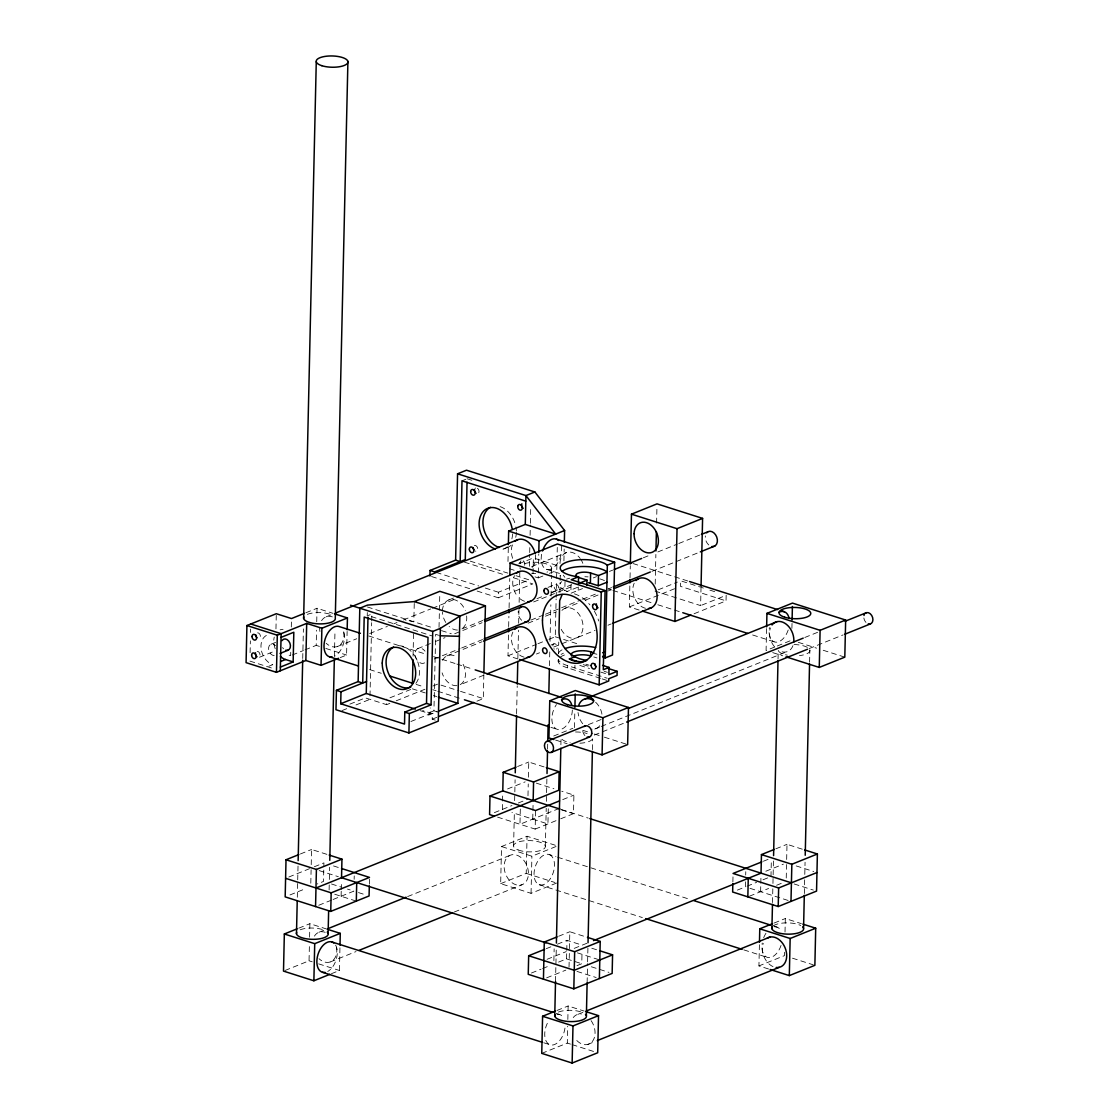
<?xml version="1.0" encoding="UTF-8"?>
<svg xmlns="http://www.w3.org/2000/svg" width="1119" height="1119" viewBox="0 0 1119 1119"><rect width="100%" height="100%" fill="white"/><g stroke="black" fill="none" stroke-linecap="round" stroke-linejoin="round"><path stroke-width="0.75" stroke-dasharray="5 3.75" d="M250.096 652.671L250.376 640.865M250.558 632.431L250.642 629.06M275.959 628.892L276.267 615.394M290.73 652.279L290.646 655.664L286.1 654.209M291.304 626.99L291.5 618.555M297.318 897.256L297.668 881.562M297.71 879.828L298.032 865.882M302.731 658.504L303.403 628.878M285.093 970.453L309.04 960.801L309.431 943.932M309.585 937.19L309.893 923.693L325.881 928.784M310.802 883.213L311.11 869.715M311.222 864.651L311.572 849.475L327.559 854.566M305.025 649.873L316.201 645.369L316.551 630.193M316.733 621.758L317.041 608.26L333.042 613.352M329.112 889.941L329.308 881.226M329.35 879.478L329.629 867.281M334.413 656.419L335.001 630.277M331.448 973.698L339.435 970.481L339.966 946.87M341.113 896.263L341.225 891.2M341.267 889.521L341.463 881.087M340.204 657.622L346.582 655.049L347.128 631.438M354.15 879.31L354.233 875.939M367.228 616.023L367.298 612.541M369.997 695.864L371.662 622.696M371.704 620.961L371.858 613.995L368.025 615.534M369.354 884.15L369.466 879.086M349.897 704.117L365.367 697.892L386.628 704.662L386.768 699.095M413.051 656.168L413.596 632.109M414.254 603.463L413.834 621.8L405.526 620.15M410.897 721.503L430.06 713.796L430.2 707.837M435.249 720.146L432.214 719.181L432.34 713.614L422.576 710.509M430.102 712.327L433.934 710.789L435.669 634.319L440.229 635.774M439.026 627.395L439.375 611.939M439.417 610.219L439.809 593.028M476.918 701.179L483.31 698.606L483.856 674.561M477.142 591.056L498.305 597.798L498.431 592.231L529.091 579.88L515.999 575.712M556.605 883.045L531.049 893.326L500.669 883.646L501.522 846.537L527.063 836.257L557.444 845.936L531.903 856.217L501.522 846.537M502.361 809.429L502.515 802.687M502.543 800.994L502.739 792.56M507.984 561.472L508.334 546.282M517.943 658.965L507.998 655.804L508.502 633.466M508.655 626.598L508.893 616.289M509.089 607.701L509.76 578.481M513.607 845.88L514.39 811.093M514.628 800.658L515.104 779.775M516.6 713.684L517.23 685.849M517.859 658.014L518.503 630.179M518.656 623.227L518.978 609.309M519.132 602.344L519.915 567.557A15.89 5.637 1.3 0 0 520.433 569.025M520.307 809.065L519.971 824.255L558.297 808.827M529.399 566.27L529.665 554.297M529.707 552.576L529.819 547.401M530.098 535.316L530.336 524.965M530.364 523.244L530.756 505.998M500.669 883.646L526.224 873.366L527.063 836.257M527.986 795.763L528.252 783.957M528.406 777.215L528.755 762.039L544.743 767.13M533.022 573.515L533.385 557.933L557.374 565.571M531.049 893.326L531.903 856.217M532.742 819.108L533.12 802.239M535.022 576.872L538.211 577.894L538.295 574.523M538.323 572.83L538.757 554.283M497.577 817.122L535.162 829.095L535.581 810.534M545.359 846.593L546.226 808.324M546.394 801.358L546.548 794.406M546.59 792.658L546.897 778.754M547.569 749.17L547.695 743.953M549.471 665.679L549.779 651.762M550.016 641.327L550.842 604.792M551.052 596.091L551.513 575.222M551.555 573.487L551.681 568.27M548.282 808.771L547.932 823.948L511.956 812.492M548.967 639.299L555.262 636.767L556.129 598.973M556.171 597.252L556.549 580.076M556.591 578.355L557.29 547.429M558.297 661.833L558.353 659.609A24.814 8.812 1.3 0 0 567.697 665.665L607.183 678.24M558.479 653.832L558.745 642.04M559.878 592.497L560.087 582.719M560.143 580.425L560.297 573.613A24.814 8.812 1.3 0 0 560.241 575.921M553.877 960.648L554.143 948.842M563.92 560.857L564.186 549.051M555.528 981.335L556.283 948.283M560.899 744.764L561.053 737.799A15.89 5.637 1.3 0 0 570.144 742.61M577.558 587.307L567.361 591.419L564.829 590.454L565.053 580.243M600.525 678.352L567.655 667.889L567.697 665.665M571.068 584.803L570.872 593.28L582.537 588.58M558.591 962.088L566.564 958.885L566.718 952.129M566.76 950.451L566.997 940.324L582.188 945.163M574.886 667.945L574.956 665.232M541.75 1053.371L567.305 1043.076L567.683 1026.221M567.837 1019.465L568.144 1005.967L584.132 1011.072M569.025 967.18L569.375 951.989M569.445 948.618L569.823 931.749L585.824 936.855M574.467 727.644L574.844 710.775M578.215 590.314L578.285 586.971M560.703 818.8L573.487 813.667L573.907 795.105L561.752 791.231M576.97 965.655L581.768 963.725L582.034 951.905M587.125 982.734L587.559 963.599M587.601 961.864L587.923 947.947M592.427 749.632L592.664 739.197M639.131 610.051L629.368 606.932L629.871 584.594M630.025 577.726L630.305 565.696M655.202 584.104L655.874 554.451M656.587 523.063L656.979 505.62M655.035 591.084L700.62 605.603L701.012 588.16M694.102 613.744L726.035 600.875L726.161 595.308L700.62 605.603M732.875 881.884L733.071 873.449M745.534 881.8L745.422 886.863L735.84 890.724M745.688 875.058L745.772 871.687M768.529 968.984L758.934 965.921L759.423 944.002M760.612 891.703L760.766 884.961M760.808 883.269L761.004 874.834M766.585 628.57L766.081 650.489L775.663 646.642M770.977 876.583L771.355 859.714M772.516 902.585L772.907 885.199M772.949 883.451L773.103 876.499M773.145 874.764L773.453 860.847M778.041 659.063L778.237 650.363A15.89 5.637 1.3 0 0 787.328 655.161M784.559 952.269L784.475 955.64L758.934 965.921M785.02 932.029L785.328 918.531L801.316 923.623M786.237 878.051L786.545 864.553M786.657 859.49L787.007 844.313L802.994 849.405M791.902 628.402L792.028 623.339M804.351 893.549L804.743 876.149M804.785 874.415L805.065 862.245M809.596 662.196L809.876 650.013M462.007 480.82L465.84 479.282M305.865 612.764L317.041 608.26M326.216 616.793L332.651 614.205M503.774 548.939L507.606 547.387M270.952 644.264L275.736 642.334M259.496 657.245L275.456 650.824M292.255 655.021L303.431 650.517M518.684 563.85L533.385 557.933M268.952 666.197L272.784 664.658A15.89 11.442 68.1 0 1 261.286 649.915A15.89 11.442 68.1 0 1 267.329 635.019M448.831 599.924L453.615 597.994M531.693 566.55L566.354 552.59M337.42 646.516L356.737 638.739M369.62 633.55L387.342 626.416M393.776 623.829L396.993 622.528M403.441 619.926L430.815 608.904M432.424 608.26L456.58 598.539M538.211 577.894L543.009 575.963M549.387 573.39L557.374 570.186M498.305 597.798L532.798 583.908L511.635 577.166M548.016 587.391L555.318 584.454M551.653 592.357L557.486 589.993A2.979 2.14 68.1 0 0 557.598 585.181A2.979 2.14 68.1 0 0 554.129 586.496A2.979 2.14 68.1 0 0 557.486 589.993M461.993 628.864L482.751 620.499M536.966 598.679L543.261 596.133M551.149 592.958L571.627 584.719M417.639 648.656L433.752 642.18M435.361 641.523L445.026 637.634M454.692 633.746L482.079 622.71M533.651 601.952L572.355 586.37M593.322 577.922L596.553 576.621M609.449 571.431L612.68 570.13M643.327 557.794L649.775 555.192M657.846 551.947L677.191 544.156M678.813 543.498L701.389 534.406M434.298 658.979L440.746 656.391M442.355 655.734L460.077 648.6M461.685 647.957L482.639 639.522M530.966 620.066L543.876 614.863M545.485 614.219L560.004 608.372M561.612 607.715L580.971 599.924M582.579 599.28L598.707 592.79M608.386 588.888L611.617 587.587M651.929 571.361L698.704 552.52M446.845 655.902L481.981 641.746M528.14 623.171L539.162 618.723M545.471 616.191L556.493 611.743M564.382 608.568L578.873 602.735M585.321 600.148L598.203 594.958M607.869 591.07L611.086 589.769M342.092 710.551L348.275 708.061M356.01 704.942L369.927 699.347M389.958 697.808L410.715 689.458M658.238 589.797L677.401 582.076M386.628 704.662L389.832 703.375M396.21 700.802L424.954 689.234M432.941 686.017L437.739 684.087M507.998 655.804L536.365 644.376M537.931 643.747L547.387 639.942M629.368 606.932L677.275 587.643M551.052 645.006L553.975 643.831M483.8 675.205L459.853 684.856A15.89 11.442 68.1 0 0 461.587 661.735M536.421 654.028L539.568 652.755M553.751 647.048L595.098 630.403M607.995 625.213L611.212 623.912M428.507 715.167L437.123 711.684M432.214 719.181L436.997 717.251M553.695 736.008L572.858 728.287M777.271 645.999L791.637 640.208M588.37 724.636L601.295 719.433M804.813 637.48L817.737 632.277M594.776 729.056L599.602 727.112M601.211 726.455L786.405 651.901M594.329 735.071L625.017 722.72M809.149 648.572L843.069 634.921M300.396 853.979L311.572 849.475M517.565 766.529L528.755 762.039M288.8 877.03L309.557 868.68M314.341 866.749L323.923 862.889L323.503 881.436L317.111 884.01M507.564 788.951L525.133 781.873M289.975 894.948L305.935 888.514M494.374 812.646L511.942 805.568M518.321 802.994L527.902 799.148M562.731 799.609L573.907 795.105M318.761 905.271L331.532 900.124M333.126 899.48L353.884 891.116L347.491 889.087M535.162 829.095L559.108 819.444M298.703 928.197L309.893 923.693M319.055 932.225L325.503 929.637M407.624 896.571L510.684 855.07M330.259 961.948L356.024 951.57M454.258 912.027L521.888 884.793A15.89 11.442 68.1 0 0 522.825 859.196A15.89 11.442 68.1 0 0 504.137 865.812A15.89 11.442 68.1 0 0 521.888 884.793M558.647 936.253L569.823 931.749M775.831 848.817L787.007 844.313M546.226 948.688L551.024 946.758M557.416 944.184L566.997 940.324M763.41 861.238L769.802 858.665M547.051 959.305L566.214 951.598M574.201 948.38L588.636 942.562M765.83 871.225L783.398 864.148M531.441 973.026L541.023 969.166M542.617 968.522L550.604 965.305M747.016 886.22L756.598 882.359M762.99 879.8L767.774 877.869M546.631 977.866L565.794 970.145M749.436 896.207L768.599 888.486M776.586 885.283L782.964 882.709M556.968 1010.471L568.144 1005.967M774.138 923.035L785.328 918.531M578.215 1014.248L584.65 1011.66M587.615 1044.489L595.672 1041.243M566.634 591.531L567.361 591.419M467.113 478.764L472.022 480.331M632.948 563.514L687.835 580.999M703.375 588.048L680.59 580.789L680.464 586.356L726.035 600.875M709.894 590.133L716.398 592.203M798.281 642.32L816.562 648.153M823.206 650.265L844.803 657.147M546.38 569.263L561.36 574.033M607.925 588.874L611.254 589.923M612.918 590.454L651.174 602.651M657.832 604.764L672.799 609.533M674.463 610.065L681.107 612.177M752.639 634.977L774.264 641.858M509.425 568.732L515.831 570.76M772.739 652.615L782.699 655.79M470.19 561.123L507.816 573.11M464.427 562.13L505.117 575.096M436.256 572.424L478.792 585.978M485.338 588.062L498.431 592.231M431.57 576.537L470.623 588.972M555.262 636.767L578.173 644.068M593.797 656.937L596.945 657.944M585.908 664.21L589.07 665.204M579.824 665.413L589.517 668.491M600.819 672.099L608.89 674.673M602.162 678.883L608.736 680.981M367.424 606.974L433.724 628.095M441.501 630.626L451.265 633.732M371.298 616.569L431.836 635.858M368.724 635.97L425.276 653.986M433.585 656.629L455.209 663.525M456.874 664.057L473.505 669.344M316.201 645.369L319.405 646.39M325.797 648.433L346.582 655.049M440.998 685.122L458.902 690.829M460.524 691.346L483.31 698.606M582.775 730.301L592.734 733.477M594.399 734.008L602.707 736.652M604.372 737.183L627.633 744.583M369.606 669.568L381.243 673.274M416.17 684.408L424.493 687.052M432.815 689.71L436.13 690.773M437.795 691.29L462.748 699.249M550.898 727.336L557.556 729.448M412.31 688.814L425.332 692.955M433.473 695.556L436.732 696.591M555.556 740.051L567.193 743.757M433.934 710.789L438.494 712.243M420.254 710.663L430.06 713.796M249.915 661.105L273.903 668.742M536.323 783.132L553.919 788.741M796.182 865.924L813.765 871.519M561.626 809.624L588.188 818.087M561.332 809.792L573.487 813.667M794.154 883.968L813.345 890.081M749.982 888.318L790.993 901.382M549.275 854.566A15.89 9.47 -72.3 0 1 549.457 879.954A15.89 9.47 -72.3 0 1 534.029 874.373A15.89 9.47 -72.3 0 1 549.275 854.566L555.933 856.692M557.598 857.21L690.661 899.606M773.83 926.098L777.145 927.161M526.224 873.366L555.01 882.527M792.476 958.186L813.261 964.816M539.232 884.695L587.461 900.068M589.126 900.585L642.348 917.552M743.813 949.877L767.102 957.291M333.518 865.938L339.91 867.98M591.783 948.227L596.581 949.751M319.153 870.582L338.33 876.695M577.404 952.856L599.784 959.99M331.504 883.996L341.099 887.045M358.444 892.57L366.039 894.99M566.564 958.885L581.768 963.725M591.35 966.774L608.946 972.383M334.721 894.221L354.779 900.627M576.984 971.404L596.175 977.53M556.171 1013.394L559.5 1014.457M309.04 960.801L312.243 961.822M318.635 963.865L339.435 970.481M567.305 1043.076L570.494 1044.097M572.103 1044.614L594.483 1051.748M543.75 1042.768L550.394 1044.88M583.195 664.616L589.643 666.672M604.162 671.302L607.393 672.337M300.144 929.805A15.89 5.637 1.3 0 1 325.321 930.7M336.525 947.247A15.89 11.442 68.1 0 1 332.049 961.067A15.89 11.442 68.1 0 1 319.027 958.731M314.411 936.127A15.89 11.442 68.1 0 1 325.209 932.309M335.588 945.107A15.89 9.47 -72.3 0 1 327.713 971.46M773.355 925.833A15.89 5.637 1.3 0 1 800.756 925.539M773.005 966.606A15.89 11.442 68.1 0 1 763.284 943.359M774.67 926.84A15.89 9.47 -72.3 0 1 780.936 930.784M781.034 945.443A15.89 9.47 -72.3 0 1 768.305 957.584A15.89 9.47 -72.3 0 1 762.221 943.023M763.69 937.708A15.89 9.47 -72.3 0 1 766.179 932.938M591.084 1020.626A15.89 11.442 68.1 0 1 592.259 1041.579A15.89 11.442 68.1 0 1 575.558 1039.173M573.236 1017.563A15.89 11.442 68.1 0 1 581.279 1014.094M558.409 1012.08A15.89 5.637 1.3 0 1 583.572 1012.989M556.968 1014.346A15.89 9.47 -72.3 0 1 563.472 1017.703M564.969 1028.067A15.89 9.47 -72.3 0 1 549.611 1044.614A15.89 9.47 -72.3 0 1 548.576 1021.046M524.643 563.668A15.89 5.637 1.3 0 1 547.107 564.172A15.89 5.637 1.3 0 1 546.953 572.145M535.693 573.557A15.89 5.637 1.3 0 1 531.581 573.264M794.07 644.544A15.89 5.637 1.3 0 1 809.694 649.524A15.89 5.637 1.3 0 1 799.47 655.594M592.51 738.932A15.89 5.637 1.3 0 1 579.614 743.24M575.516 731.98A15.89 5.637 1.3 0 1 587.097 733.518M512.656 558.311A15.89 11.442 68.1 0 1 513.201 543.54M535.316 554.66A15.89 11.442 68.1 0 1 531.651 567.865M343.687 631.815A15.89 11.442 68.1 0 1 339.211 645.621A15.89 11.442 68.1 0 1 326.188 643.299M319.936 631.494A15.89 11.442 68.1 0 1 319.67 627.535M321.573 620.695A15.89 11.442 68.1 0 1 332.357 616.877M599.756 725.727A15.89 11.442 68.1 0 1 591.713 729.21M582.719 723.741A15.89 11.442 68.1 0 1 578.033 712.523M595.63 702.228A15.89 11.442 68.1 0 1 602.12 715.349M572.327 709.992A15.89 9.47 -72.3 0 1 557.164 729.336A15.89 9.47 -72.3 0 1 556.451 704.536M343.925 632.599A15.89 9.47 -72.3 0 1 334.875 656.028M792.951 645.635A15.89 11.442 68.1 0 1 780.167 651.174M774.348 646.586A15.89 11.442 68.1 0 1 770.445 627.913M561.262 545.82A15.89 9.47 -72.3 0 1 550.618 569.207A15.89 9.47 -72.3 0 1 542.1 552.296M788.196 630.011A15.89 9.47 -72.3 0 1 775.467 642.152A15.89 9.47 -72.3 0 1 769.382 627.591M584.915 735.575A5.959 4.294 68.1 0 1 582.747 730.036M307.305 614.373A15.89 5.637 1.3 0 1 332.483 615.268M511.145 545.247A21.834 15.736 68.1 0 1 504.935 548.058M500.123 506.641A21.834 15.736 68.1 0 1 515.621 525.538M515.915 526.909A21.834 15.736 68.1 0 1 516.363 531.035M516.363 532.378A21.834 15.736 68.1 0 1 515.677 537.484M475.197 488.318A2.979 2.14 68.1 0 1 475.673 488.024M477.407 488.29A2.979 2.14 68.1 0 1 478.331 493.269M474.372 545.54A2.979 2.14 68.1 0 1 477.673 548.296A2.979 2.14 68.1 0 1 475.393 551.094M520.265 562.591A2.979 2.14 68.1 0 0 520.335 563.333A2.979 2.14 68.1 0 0 519.37 562.353M520.363 561.892A2.979 2.14 68.1 0 1 520.978 560.829M523.202 560.815A2.979 2.14 68.1 0 1 524.489 565.333M865.98 622.416A5.959 4.294 68.1 0 1 863.812 616.863M507.313 546.799A21.834 15.736 68.1 0 1 501.102 549.597M512.53 533.917A21.834 15.736 68.1 0 1 511.845 539.022M275.204 648.74A15.89 11.442 68.1 0 1 274.239 637.089M280.114 629.871A15.89 11.442 68.1 0 1 283.079 629.326M283.513 648.768A5.959 4.294 68.1 0 1 282.589 647.579M274.183 655.566A5.959 4.294 68.1 0 1 268.616 647.649A5.959 4.294 68.1 0 1 275.512 645.719M257.608 632.822A2.979 2.14 68.1 0 1 260.349 635.676A2.979 2.14 68.1 0 1 258.671 638.571M257.188 651.37A2.979 2.14 68.1 0 1 259.846 653.86A2.979 2.14 68.1 0 1 258.797 657.021M457.433 630.053A15.89 11.442 68.1 0 1 449.167 626.528M445.782 622.472A15.89 11.442 68.1 0 1 442.481 612.149M442.453 610.834A15.89 11.442 68.1 0 1 451.796 599.364A15.89 11.442 68.1 0 1 465.308 610.638M466.637 615.94A15.89 11.442 68.1 0 1 462.972 627.941M456.972 685.667A15.89 11.442 68.1 0 1 442.103 672.855M442.578 660.378A15.89 11.442 68.1 0 1 456.02 656.545M645.467 608.288A15.89 11.442 68.1 0 1 634.207 583.223M564.899 577.334A15.89 11.442 68.1 0 1 563.319 575.152M559.99 563.514A15.89 11.442 68.1 0 1 567.319 552.296A15.89 11.442 68.1 0 1 580.215 558.507M580.971 559.626A15.89 11.442 68.1 0 1 582.831 563.319M561.934 610.387A15.89 11.442 68.1 0 1 579.866 615.548A15.89 11.442 68.1 0 1 578.257 637.033A15.89 11.442 68.1 0 1 560.605 628.123M524.545 601.267A15.89 11.442 68.1 0 1 518.503 597.336M516.041 594.175A15.89 11.442 68.1 0 1 514.516 575.642M524.112 657.161A15.89 11.442 68.1 0 1 512.838 632.081M567.655 667.889A24.814 8.812 1.3 0 1 558.353 659.525M560.087 657.343A24.814 8.812 1.3 0 1 566.326 654.363M592.608 653.314A24.814 8.812 1.3 0 1 596.889 654.237M564.829 590.454A24.814 8.812 1.3 0 1 561.794 581.642M566.494 579.166A24.814 8.812 1.3 0 1 569.711 578.201M584.859 576.733A24.814 8.812 1.3 0 1 588.09 576.872M599.91 578.901A24.814 8.812 1.3 0 1 604.456 580.621M558.493 653.216A24.814 8.812 1.3 0 1 562.256 649.719M521.692 620.304A7.945 5.721 68.1 0 1 518.251 611.268M561.067 654.447A24.814 8.812 1.3 0 1 563.417 653.202M574.411 593.825A35.738 25.737 68.1 0 1 589.951 604.861M594.315 611.086A35.738 25.737 68.1 0 1 598.749 621.003M554.409 649.104A2.979 2.14 68.1 0 1 553.863 648.642M552.786 645.873A2.979 2.14 68.1 0 1 555.989 644.306A2.979 2.14 68.1 0 1 556.619 649.076M424.633 662.868A7.945 5.721 68.1 0 1 416.492 659.259A7.945 5.721 68.1 0 1 416.827 649.272A7.945 5.721 68.1 0 1 425.038 651.146M708.789 544.967A7.945 5.721 68.1 0 1 705.348 535.931M398.923 645.733A21.834 15.736 68.1 0 1 417.135 660.35A21.834 15.736 68.1 0 1 415.303 684.031M518.181 849.978A15.89 5.637 1.3 0 0 544.785 848.034A15.89 5.637 1.3 0 0 525.482 840.691A15.89 5.637 1.3 0 0 518.181 849.978"/><path stroke-width="1.5" d="M304.27 613.408L291.5 618.555L276.309 613.716L246.921 625.535L246.082 662.644L276.463 672.323L305.851 660.504L321.041 665.343L338.595 658.266M276.463 672.323L277.302 635.214L306.69 623.395L321.88 628.235L347.436 617.94L347.156 629.745M280.296 670.785L281.135 633.676L250.754 623.996M297.108 928.84L284.338 933.987L283.499 971.096L313.88 980.776L329.853 974.341M298.801 854.622L286.016 859.77L285.177 896.879L330.748 911.398L369.074 895.955L369.312 885.842M280.379 667.078L293.15 661.93L293.821 632.249L281.051 637.382M296.479 933.847L297.234 900.739M298.144 860.651L302.69 660.238M303.641 618.415L316.271 61.769M305.851 660.504L306.69 623.395M313.88 980.776L314.719 943.667L340.274 933.372L340.008 945.177M315.558 906.558L316.411 869.449L341.952 859.154L341.533 877.716L545.918 942.827M321.041 665.343L321.88 628.235M328.119 933.512L328.636 910.852M329.783 860.315L334.329 659.902M347.911 61.419L335.28 618.08A15.89 5.637 1.3 0 1 318.747 623.87A15.89 5.637 1.3 0 1 303.822 616.947M330.748 911.398L331.168 892.836L369.494 877.408L341.519 868.498M366.528 681.499L340.987 691.794L340.708 703.753L404.518 724.077L404.784 712.118L426.507 703.375L428.004 637.396L364.193 617.073L362.696 683.052L358.136 681.597L336.427 690.339L335.98 709.726L408.911 732.945L438.284 721.126L440.396 628.346L459.867 616.121L485.422 605.841L483.898 672.841M358.136 681.597L359.8 608.204L367.466 605.113L414.296 601.602L439.837 591.322L485.422 605.841M356.304 901.103L356.723 882.555M340.708 703.753L366.263 693.458L367.983 617.268M408.911 732.945L409.344 713.572L431.067 704.83L432.731 631.438L440.396 628.346M412.435 683.653L412.981 659.609M429.934 576.019L430.06 570.452L455.615 560.157L460.175 561.612L462.007 480.82L525.804 501.144M455.615 560.157L457.573 473.799L466.511 470.204L534.882 491.982L564.605 530.504L564.34 542.309M438.718 711.041L457.881 703.333L459.867 616.121L414.296 601.602M467.043 482.205L465.28 559.556L434.62 571.893L430.06 570.452M559.976 809.093L502.781 790.881L489.996 796.015L489.576 814.576L494.374 816.101M502.781 790.881L503.2 772.32L515.971 767.172M508.362 544.603L508.669 531.105L525.287 524.419L555.667 534.099L525.93 495.577L457.573 473.799M508.544 631.745L508.627 628.305M508.977 612.848L509.047 609.407M509.83 575.054L510.11 563.025L557.374 543.988L614.625 562.228L612.513 655.007L605.225 657.944L602.735 656.335M515.258 772.823L516.558 715.419M517.272 684.101L517.789 661.497M525.287 524.419L525.93 495.577L534.882 491.982M544.631 949.332L528.672 955.752L528.238 974.313L573.823 988.832L612.149 973.404L612.569 954.843L599.77 950.772M533.162 800.561L533.581 781.999L559.136 771.718L558.717 790.266L315.978 887.996M538.785 552.59L539.05 540.785L564.605 530.504M547.023 773.523L547.527 750.919M547.764 740.484L548.128 724.818M548.828 693.514L549.387 669.162M555.374 1011.114L542.589 1016.262L541.75 1053.371L572.131 1063.05L597.686 1052.769L598.525 1015.646L585.741 1011.576M543.442 979.153L544.282 942.044L557.052 936.897M570.508 744.82L602.078 754.877L627.633 744.583L628.472 707.474L575.306 690.535L549.751 700.83L548.911 737.939L553.891 739.519M554.744 1016.122L555.528 981.335M556.395 943.065L560.815 748.247M574.914 707.404L575.222 693.906M578.411 581.922L578.523 576.761L575.334 576.383A24.814 8.812 1.3 0 1 565.473 562.647A24.814 8.812 1.3 0 1 604.847 563.556L607.337 565.165L614.625 562.228M572.131 1063.05L572.984 1025.941L598.525 1015.646M573.823 988.832L574.662 951.723L600.218 941.429L599.364 978.538M586.888 585.167L586.999 580.16L579.124 577.642A8.938 3.175 1.3 0 1 578.033 573.152A8.938 3.175 1.3 0 1 590.622 573.012L598.497 575.53L607.169 572.033L604.68 570.424A24.814 8.812 1.3 0 0 562.032 571.431M606.946 582.244L598.259 585.727L590.384 583.223L590.622 573.012M571.865 656.154A11.917 4.224 1.3 0 1 576.243 651.328A11.917 4.224 1.3 0 1 590.734 651.845L590.636 655.93A11.917 4.224 1.3 0 0 573.865 656.112M586.384 1015.786L587.125 982.734M588.034 942.73L592.385 751.381M598.259 585.727L598.497 575.53M599.155 684.842L601.253 592.063L605.085 590.524L603.295 669.735L609.044 667.428L608.89 674.673L617.156 671.344L617.059 675.428L608.792 678.743L608.736 680.981L599.155 684.842L519.594 659.497M602.078 754.877L602.917 717.769L628.472 707.474M605.225 657.944L607.337 565.165M629.913 582.887L629.983 579.446M630.333 563.99L631.466 514.167L657.021 503.872L702.592 518.391L701.053 586.412M655.944 550.968L656.391 531.777M642.39 611.086L674.939 621.451L677.037 528.686L702.592 518.391M732.833 883.576L732.651 892.011L778.223 906.53L816.548 891.102L817.388 853.993L804.603 849.908M747.842 896.851L748.261 878.289M759.465 942.31L759.773 928.812L772.544 923.679M774.236 849.447L761.452 854.594L761.032 873.156L593.476 940.617M766.627 626.878L766.935 613.38L792.476 603.099L845.656 620.038L844.803 657.147L819.262 667.428L786.028 656.839M771.914 928.686L772.474 904.334M773.579 855.629L777.999 660.797M778.223 906.53L778.642 887.982L816.968 872.54M792.098 619.968L792.406 606.47M789.315 975.6L790.154 938.491L815.709 928.211L814.87 965.319L789.315 975.6L770.124 969.488M790.993 901.382L791.846 864.274L817.388 853.993M803.554 928.336L804.309 895.284M805.218 855.28L809.555 663.931M819.262 667.428L820.101 630.319L845.656 620.038M562.158 594.511L559.682 600.651L559.01 630.235C558.381 645.943 571.152 658.657 586.454 660.224M335.882 612.904L517.845 539.638M280.086 653.426L288.059 650.209M280.771 661.441L285.555 659.511L293.15 661.93M456.818 596.707L519.09 571.627M578.523 576.761L571.18 579.726L605.085 590.524M484.345 619.856L530.658 601.211M578.369 583.628L586.999 580.16M485.296 621.423L520.741 607.141M614.289 569.473L641.719 558.437M701.389 534.406L707.837 531.819M484.247 638.879L527.748 621.353M613.226 586.943L650.321 572.005M700.326 551.877L714.831 546.03M483.576 641.103L517.104 627.605M614.317 588.468L638.473 578.747M487.003 673.918L530.112 656.559M612.82 623.269L651.482 607.701M586.664 660.504A35.738 25.737 68.1 0 1 579.992 661.749L572.9 660.63L569.389 658.937L575.152 656.629M438.592 716.608L473.729 702.466M674.939 621.451L690.913 615.03M602.665 652.727L605.365 651.636M602.582 656.811L605.281 655.72M585.377 698.816L776.992 621.66M546.813 741.365L585.139 725.937M628.752 708.369L803.204 638.138M845.195 621.227L866.19 612.778M551.149 752.458A5.959 4.294 68.1 0 0 551.373 742.82A5.959 4.294 68.1 0 0 544.421 745.464A5.959 4.294 68.1 0 0 551.149 752.458L589.475 737.029M626.626 722.063L807.54 649.23M844.691 634.277L870.54 623.87M559.528 800.896L535.581 810.534L489.996 796.015M327.112 928.994L406.015 897.214M359.241 950.283L452.649 912.67M761.815 861.882L733.071 873.449L778.642 887.982M612.569 954.843L574.243 970.271L528.672 955.752M586.258 1011.003L769.844 937.093M597.28 1040.6L779.244 967.334M440.229 635.774L459.405 636.319M631.466 514.167L677.037 528.686M556.437 539.134L631.284 562.983M689.5 581.53L777.663 609.617M780.978 610.666L784.307 611.729M508.669 531.105L539.05 540.785M766.935 613.38L820.101 630.319M682.772 612.708L747.646 633.382M510.11 563.025L601.253 592.063M590.734 651.845L593.881 652.853M602.595 665.371L609.044 667.428M569.389 658.937L576.425 661.189M350.527 605.239L432.731 631.438M334.637 613.869L347.436 617.94M360.402 633.312L338.777 626.43A15.89 9.47 -72.3 0 0 324.552 641.229A15.89 9.47 -72.3 0 0 332.203 656.965M475.169 669.875L561.668 697.431M549.751 700.83L602.917 717.769M246.921 625.535L277.302 635.214M329.685 656.853L357.954 665.861M389.566 675.932L412.855 683.345M464.413 699.781L549.247 726.804M438.354 697.109L457.881 703.333M426.507 703.375L431.067 704.83M366.263 693.458L415.345 709.096M336.427 690.339L340.987 691.794M404.784 712.118L409.344 713.572M546.338 767.634L559.136 771.718M503.2 772.32L533.581 781.999M761.452 854.594L791.846 864.274M589.839 818.618L791.413 882.835M802.91 924.14L815.709 928.211M693.99 900.669L770.501 925.049M759.773 928.812L790.154 938.491M645.677 918.615L742.149 949.346M329.168 855.084L341.952 859.154M587.419 937.358L600.218 941.429M286.016 859.77L316.411 869.449M544.282 942.044L574.662 951.723M285.597 878.317L331.168 892.836M327.475 929.302L340.274 933.372M331.616 941.862L552.842 1012.345M284.338 933.987L314.719 943.667M542.589 1016.262L572.984 1025.941M322.524 972.285L542.086 1042.237M607.477 668.253L617.156 671.344M327.238 932.057A15.89 5.637 1.3 0 1 313.67 939.331A15.89 5.637 1.3 0 1 296.675 932.379M325.056 972.397A15.89 9.47 -72.3 0 1 317.922 954.661A15.89 9.47 -72.3 0 1 333.84 943.009M802.673 926.882A15.89 5.637 1.3 0 1 789.105 934.155A15.89 5.637 1.3 0 1 772.11 927.217M767.102 938.281A15.89 11.442 68.1 0 1 785.748 949.625A15.89 11.442 68.1 0 1 776.18 967.487M585.489 1014.332A15.89 5.637 1.3 0 1 571.921 1021.605A15.89 5.637 1.3 0 1 554.926 1014.667M772.026 624.975A15.89 11.442 68.1 0 1 786.307 624.248A15.89 11.442 68.1 0 1 793.763 642.096M578.817 705.068A15.89 11.442 68.1 0 1 593.685 700.69M561.472 699.851A15.89 9.47 -72.3 0 1 571.795 705.194M515.244 541.134A15.89 11.442 68.1 0 1 535.05 553.332M779.188 612.135A15.89 9.47 -72.3 0 1 789.133 618.415M584.174 726.525A5.959 4.294 68.1 0 1 591.573 730.693A5.959 4.294 68.1 0 1 587.181 737.043M542.505 550.982A15.89 9.47 -72.3 0 1 558.563 540.477M499.186 547.471A21.834 15.736 68.1 0 1 483.576 528.112A21.834 15.736 68.1 0 1 490.458 507.285M523.23 508.32A2.979 2.14 68.1 0 1 521.888 503.802M476.107 493.297A2.979 2.14 68.1 0 1 474.568 489.367M473.799 549.765A2.979 2.14 68.1 0 1 473.169 547.583M865.225 613.352A5.959 4.294 68.1 0 1 872.624 617.534A5.959 4.294 68.1 0 1 868.232 623.884M863.994 615.478A5.959 4.294 68.1 0 1 864.483 614.275M495.353 549.009A21.834 15.736 68.1 0 1 479.128 525.077A21.834 15.736 68.1 0 1 493.381 507.578A21.834 15.736 68.1 0 1 512.082 528.462M285.555 659.511A15.89 11.442 68.1 0 1 280.449 656.489M282.016 640.627A5.959 4.294 68.1 0 1 289.905 643.145A5.959 4.294 68.1 0 1 285.765 650.237M256.95 637.746A2.979 2.14 68.1 0 1 255.859 634.963M257.062 656.755A2.979 2.14 68.1 0 1 255.538 652.825M636.04 580.551A15.89 11.442 68.1 0 1 655.244 588.146A15.89 11.442 68.1 0 1 648.6 608.512M516.516 573.18A15.89 11.442 68.1 0 1 535.567 582.356A15.89 11.442 68.1 0 1 527.692 601.756M514.67 629.41A15.89 11.442 68.1 0 1 533.889 637.019A15.89 11.442 68.1 0 1 527.231 657.385M564.913 648.558A24.814 8.812 1.3 0 1 595.658 647.593M588.426 582.733A8.938 3.175 1.3 0 1 590.384 583.223M519.58 608.135A7.945 5.721 68.1 0 1 529.623 612.317A7.945 5.721 68.1 0 1 524.783 621.856M598.022 607.813A2.979 2.14 68.1 0 1 596.441 603.91M596.091 666.714A2.979 2.14 68.1 0 1 595 663.931M706.676 532.798A7.945 5.721 68.1 0 1 716.719 536.994A7.945 5.721 68.1 0 1 711.88 546.52M410.743 687.164A21.834 15.736 68.1 0 1 388.447 673.302A21.834 15.736 68.1 0 1 393.594 647.048M784.671 617.198A15.89 5.637 1.3 0 0 810.534 614.373A15.89 5.637 1.3 0 0 789.482 607.673A15.89 5.637 1.3 0 0 784.671 617.198M567.501 704.634A15.89 5.637 1.3 0 0 593.35 701.823A15.89 5.637 1.3 0 0 572.299 695.109A15.89 5.637 1.3 0 0 567.501 704.634M517.831 505.956A2.979 2.14 68.1 0 0 520.587 510.208A2.979 2.14 68.1 0 0 521.65 505.844A2.979 2.14 68.1 0 0 517.831 505.956M470.651 491.605A2.979 2.14 68.1 0 0 474.008 495.116A2.979 2.14 68.1 0 0 474.12 490.29A2.979 2.14 68.1 0 0 470.651 491.605M469.337 549.135A2.979 2.14 68.1 0 0 472.708 552.632A2.979 2.14 68.1 0 0 472.819 547.806A2.979 2.14 68.1 0 0 469.337 549.135M252.027 636.515A2.979 2.14 68.1 0 0 255.384 640.012A2.979 2.14 68.1 0 0 255.496 635.186A2.979 2.14 68.1 0 0 252.027 636.515M251.607 655.063A2.979 2.14 68.1 0 0 254.964 658.559A2.979 2.14 68.1 0 0 255.076 653.748A2.979 2.14 68.1 0 0 251.607 655.063M634.081 533.679A15.89 11.442 68.1 0 0 652.027 552.352A15.89 11.442 68.1 0 0 652.615 526.629A15.89 11.442 68.1 0 0 634.081 533.679M542.477 620.066A35.738 25.737 68.1 0 0 582.831 662.056A35.738 25.737 68.1 0 0 584.146 604.204A35.738 25.737 68.1 0 0 542.477 620.066M543.904 590.608A2.979 2.14 68.1 0 0 547.275 594.119A2.979 2.14 68.1 0 0 547.387 589.293A2.979 2.14 68.1 0 0 543.904 590.608M542.561 649.985A2.979 2.14 68.1 0 0 545.918 653.496A2.979 2.14 68.1 0 0 546.03 648.67A2.979 2.14 68.1 0 0 542.561 649.985M591.168 665.483A2.979 2.14 68.1 0 0 594.539 668.98A2.979 2.14 68.1 0 0 594.651 664.154A2.979 2.14 68.1 0 0 591.168 665.483M592.608 605.449A2.979 2.14 68.1 0 0 595.364 609.701A2.979 2.14 68.1 0 0 596.427 605.337A2.979 2.14 68.1 0 0 592.608 605.449M321.88 65.713A15.89 5.637 1.3 0 0 347.729 62.888A15.89 5.637 1.3 0 0 326.678 56.188A15.89 5.637 1.3 0 0 321.88 65.713M382.25 663.049A21.834 15.736 68.1 0 0 406.91 688.717A21.834 15.736 68.1 0 0 407.722 653.356A21.834 15.736 68.1 0 0 382.25 663.049"/></g></svg>
